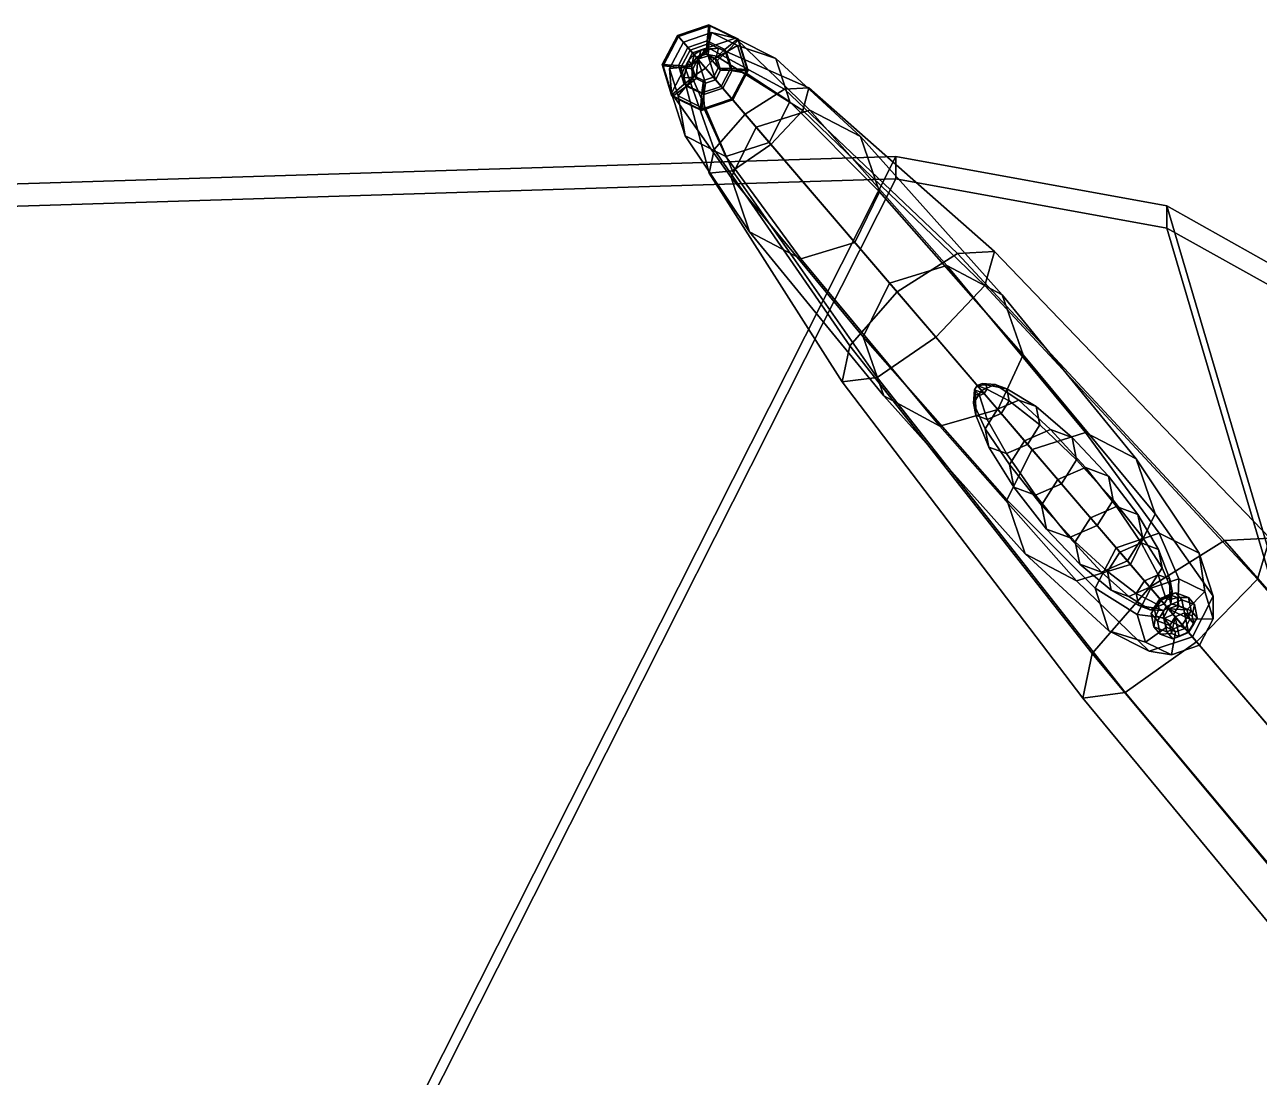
# Model space of a CAD drawing. Header units: metres. Extents: x -10 to 10, y -2.5 to 10.2.
# Drawn here: x -1.772 to -0.807, y -0.061 to 0.762 of the extents above; entities that cross this region are included whole.
import ezdxf

# ---------------------------------------------------------------- set-up
doc = ezdxf.new("R2010")
doc.units = ezdxf.units.M
doc.layers.add('LEG$C', color=11, linetype='CONTINUOUS')
doc.layers.add('WINGFRNT', color=16, linetype='CONTINUOUS')

msp = doc.modelspace()

# ---------------------------------------------------------------- linework, layer by layer
at = {"layer": 'LEG$C', "color": 11}
for points in [[(-1.2536, 0.744308, -0.810785), (-1.26101, 0.73029, -0.811097), (-1.27372, 0.73085, -0.79222), (-1.26165, 0.753716, -0.791679)], [(-1.26165, 0.753716, -0.791679), (-1.27372, 0.73085, -0.79222), (-1.27297, 0.729976, -0.770118), (-1.26091, 0.752849, -0.769563)], [(-1.23861, 0.749467, -0.811097), (-1.2536, 0.744308, -0.810785), (-1.26165, 0.753716, -0.791679), (-1.2372, 0.762111, -0.792219)], [(-1.2372, 0.762111, -0.792219), (-1.26165, 0.753716, -0.791679), (-1.26091, 0.752849, -0.769563), (-1.23645, 0.761236, -0.770117)], [(-1.23645, 0.761236, -0.770117), (-1.26091, 0.752849, -0.769563), (-1.25188, 0.742297, -0.753759), (-1.23713, 0.747355, -0.754095)], [(-1.23936, 0.73917, -0.819854), (-1.23518, 0.755892, -0.863624), (-1.25708, 0.748376, -0.863134), (-1.24696, 0.736551, -0.819702)], [(-1.23518, 0.755892, -0.863624), (-1.21633, 0.751479, -0.972915), (-1.25004, 0.74015, -0.971858), (-1.25708, 0.748376, -0.863134)], [(-1.23234, 0.735725, -0.820302), (-1.21493, 0.745942, -0.864969), (-1.23518, 0.755892, -0.863624), (-1.23936, 0.73917, -0.819854)], [(-1.22478, 0.742703, -0.811929), (-1.23861, 0.749467, -0.811097), (-1.2372, 0.762111, -0.792219), (-1.21466, 0.751095, -0.793553)], [(-1.21466, 0.751095, -0.793553), (-1.2372, 0.762111, -0.792219), (-1.23645, 0.761236, -0.770117), (-1.21391, 0.75022, -0.771452)], [(-1.21391, 0.75022, -0.771452), (-1.23645, 0.761236, -0.770117), (-1.23713, 0.747355, -0.754095), (-1.22355, 0.740712, -0.754898)], [(-1.21493, 0.745942, -0.864969), (-1.18485, 0.735718, -0.975867), (-1.21633, 0.751479, -0.972915), (-1.23518, 0.755892, -0.863624)], [(-1.26091, 0.752849, -0.769563), (-1.27297, 0.729976, -0.770118), (-1.25915, 0.728508, -0.754095), (-1.25188, 0.742297, -0.753759)], [(-1.24696, 0.736551, -0.819702), (-1.25708, 0.748376, -0.863134), (-1.26789, 0.727898, -0.863624), (-1.25072, 0.729448, -0.819854)], [(-1.25708, 0.748376, -0.863134), (-1.25004, 0.74015, -0.971858), (-1.26644, 0.708589, -0.972916), (-1.26789, 0.727898, -0.863624)], [(-1.24696, 0.736551, -0.819702), (-1.25072, 0.729448, -0.819854), (-1.26101, 0.73029, -0.811097), (-1.2536, 0.744308, -0.810785)], [(-1.23936, 0.73917, -0.819854), (-1.24696, 0.736551, -0.819702), (-1.2536, 0.744308, -0.810785), (-1.23861, 0.749467, -0.811097)], [(-1.23713, 0.747355, -0.754095), (-1.25188, 0.742297, -0.753759), (-1.24575, 0.73513, -0.748049), (-1.23782, 0.737849, -0.748228)], [(-1.21633, 0.751479, -0.972915), (-1.15835, 0.695246, -1.18824), (-1.20014, 0.681851, -1.18608), (-1.25004, 0.74015, -0.971858)], [(-1.22974, 0.743769, -0.767648), (-1.23619, 0.743303, -0.778872), (-1.24351, 0.742219, -0.771571), (-1.24028, 0.74246, -0.76594)], [(-1.23122, 0.737494, -0.756434), (-1.22974, 0.743769, -0.767648), (-1.24028, 0.74246, -0.76594), (-1.24101, 0.739303, -0.760312)], [(-1.23234, 0.735725, -0.820302), (-1.23936, 0.73917, -0.819854), (-1.23861, 0.749467, -0.811097), (-1.22478, 0.742703, -0.811929)], [(-1.22355, 0.740712, -0.754898), (-1.23713, 0.747355, -0.754095), (-1.23782, 0.737849, -0.748228), (-1.23051, 0.734277, -0.74866)], [(-1.17805, 0.711707, -0.80831), (-1.23619, 0.743303, -0.778872), (-1.22974, 0.743769, -0.767648), (-1.15914, 0.712677, -0.775834)], [(-1.22997, 0.728195, -0.820852), (-1.20812, 0.724269, -0.866531), (-1.21493, 0.745942, -0.864969), (-1.23234, 0.735725, -0.820302)], [(-1.15914, 0.712677, -0.775834), (-1.22974, 0.743769, -0.767648), (-1.23122, 0.737494, -0.756434), (-1.16373, 0.694974, -0.743696)], [(-1.22018, 0.727938, -0.812859), (-1.22478, 0.742703, -0.811929), (-1.21466, 0.751095, -0.793553), (-1.20724, 0.727105, -0.794937)], [(-1.20651, 0.726258, -0.772789), (-1.21391, 0.75022, -0.771452), (-1.22355, 0.740712, -0.754898), (-1.21908, 0.726265, -0.755704)], [(-1.18485, 0.735718, -0.975867), (-1.11858, 0.674551, -1.1942), (-1.15835, 0.695246, -1.18824), (-1.21633, 0.751479, -0.972915)], [(-1.20812, 0.724269, -0.866531), (-1.17387, 0.701878, -0.979354), (-1.18485, 0.735718, -0.975867), (-1.21493, 0.745942, -0.864969)], [(-1.20724, 0.727105, -0.794937), (-1.21466, 0.751095, -0.793553), (-1.21391, 0.75022, -0.771452), (-1.20651, 0.726258, -0.772789)], [(-1.25004, 0.74015, -0.971858), (-1.20014, 0.681851, -1.18608), (-1.21982, 0.642635, -1.18825), (-1.26644, 0.708589, -0.972916)], [(-1.25188, 0.742297, -0.753759), (-1.25915, 0.728508, -0.754095), (-1.24966, 0.727713, -0.748228), (-1.24575, 0.73513, -0.748049)], [(-1.2553, 0.726952, -0.778872), (-1.25675, 0.720645, -0.767648), (-1.25383, 0.730857, -0.765941), (-1.2531, 0.734015, -0.771571)], [(-1.24679, 0.736347, -0.783525), (-1.2553, 0.726952, -0.778872), (-1.2531, 0.734015, -0.771571), (-1.24882, 0.738719, -0.773901)], [(-1.23306, 0.664626, -0.808311), (-1.2553, 0.726952, -0.778872), (-1.24679, 0.736347, -0.783525), (-1.20887, 0.692045, -0.821861)], [(-1.25383, 0.730857, -0.765941), (-1.2506, 0.731099, -0.760312), (-1.2531, 0.734015, -0.771571)], [(-1.2506, 0.731099, -0.760312), (-1.24882, 0.738719, -0.773901), (-1.2531, 0.734015, -0.771571)], [(-1.24529, 0.734597, -0.75798), (-1.24351, 0.742219, -0.771571), (-1.24882, 0.738719, -0.773901), (-1.2506, 0.731099, -0.760312)], [(-1.25032, 0.721143, -0.756435), (-1.23976, 0.728129, -0.75179), (-1.24529, 0.734597, -0.75798), (-1.2506, 0.731099, -0.760312)], [(-1.24966, 0.727713, -0.748228), (-1.24726, 0.719944, -0.748661), (-1.24575, 0.73513, -0.748049)], [(-1.23619, 0.743303, -0.778872), (-1.24679, 0.736347, -0.783525), (-1.24882, 0.738719, -0.773901), (-1.24351, 0.742219, -0.771571)], [(-1.23995, 0.716373, -0.749094), (-1.24575, 0.73513, -0.748049), (-1.24726, 0.719944, -0.748661)], [(-1.20887, 0.692045, -0.821861), (-1.24679, 0.736347, -0.783525), (-1.23619, 0.743303, -0.778872), (-1.17805, 0.711707, -0.80831)], [(-1.24575, 0.73513, -0.748049), (-1.23995, 0.716373, -0.749094), (-1.23202, 0.719091, -0.749272), (-1.23782, 0.737849, -0.748228)], [(-1.24101, 0.739303, -0.760312), (-1.24028, 0.74246, -0.76594), (-1.24529, 0.734597, -0.75798)], [(-1.24351, 0.742219, -0.771571), (-1.24529, 0.734597, -0.75798), (-1.24028, 0.74246, -0.76594)], [(-1.23976, 0.728129, -0.75179), (-1.23122, 0.737494, -0.756434), (-1.24101, 0.739303, -0.760312), (-1.24529, 0.734597, -0.75798)], [(-1.16373, 0.694974, -0.743696), (-1.23122, 0.737494, -0.756434), (-1.23976, 0.728129, -0.75179), (-1.18862, 0.668383, -0.730485)], [(-1.23051, 0.734277, -0.74866), (-1.23782, 0.737849, -0.748228), (-1.22811, 0.726507, -0.749094)], [(-1.23782, 0.737849, -0.748228), (-1.23202, 0.719091, -0.749272), (-1.22811, 0.726507, -0.749094)], [(-1.22997, 0.728195, -0.820852), (-1.23234, 0.735725, -0.820302), (-1.22478, 0.742703, -0.811929), (-1.22018, 0.727938, -0.812859)], [(-1.21908, 0.726265, -0.755704), (-1.22355, 0.740712, -0.754898), (-1.23051, 0.734277, -0.74866), (-1.22811, 0.726507, -0.749094)], [(-1.17387, 0.701878, -0.979354), (-1.10377, 0.63147, -1.20118), (-1.11858, 0.674551, -1.1942), (-1.18485, 0.735718, -0.975867)], [(-1.26101, 0.73029, -0.811097), (-1.25646, 0.715583, -0.81193), (-1.26632, 0.706885, -0.793555), (-1.27372, 0.73085, -0.79222)], [(-1.27372, 0.73085, -0.79222), (-1.26632, 0.706885, -0.793555), (-1.26557, 0.70601, -0.771453), (-1.27297, 0.729976, -0.770118)], [(-1.27297, 0.729976, -0.770118), (-1.26557, 0.70601, -0.771453), (-1.25469, 0.714058, -0.754898), (-1.25915, 0.728508, -0.754095)], [(-1.25072, 0.729448, -0.819854), (-1.26789, 0.727898, -0.863624), (-1.26119, 0.706352, -0.86497), (-1.2484, 0.721975, -0.820302)], [(-1.26789, 0.727898, -0.863624), (-1.26644, 0.708589, -0.972916), (-1.25572, 0.675063, -0.975869), (-1.26119, 0.706352, -0.86497)], [(-1.25072, 0.729448, -0.819854), (-1.2484, 0.721975, -0.820302), (-1.25646, 0.715583, -0.81193), (-1.26101, 0.73029, -0.811097)], [(-1.25915, 0.728508, -0.754095), (-1.25469, 0.714058, -0.754898), (-1.24726, 0.719944, -0.748661), (-1.24966, 0.727713, -0.748228)], [(-1.25675, 0.720645, -0.767648), (-1.25032, 0.721143, -0.756435), (-1.2506, 0.731099, -0.760312), (-1.25383, 0.730857, -0.765941)], [(-1.23694, 0.646095, -0.775836), (-1.25675, 0.720645, -0.767648), (-1.2553, 0.726952, -0.778872), (-1.23306, 0.664626, -0.808311)], [(-1.18862, 0.668383, -0.730485), (-1.23976, 0.728129, -0.75179), (-1.25032, 0.721143, -0.756435), (-1.21874, 0.647894, -0.743698)], [(-1.23368, 0.721033, -0.821107), (-1.21881, 0.703661, -0.867238), (-1.20812, 0.724269, -0.866531), (-1.22997, 0.728195, -0.820852)], [(-1.23368, 0.721033, -0.821107), (-1.22997, 0.728195, -0.820852), (-1.22018, 0.727938, -0.812859), (-1.22755, 0.713865, -0.813275)], [(-1.22635, 0.712473, -0.756037), (-1.21908, 0.726265, -0.755704), (-1.22811, 0.726507, -0.749094), (-1.23202, 0.719091, -0.749272)], [(-1.22755, 0.713865, -0.813275), (-1.22018, 0.727938, -0.812859), (-1.20724, 0.727105, -0.794937), (-1.21928, 0.704209, -0.795525)], [(-1.21857, 0.703382, -0.773341), (-1.20651, 0.726258, -0.772789), (-1.21908, 0.726265, -0.755704), (-1.22635, 0.712473, -0.756037)], [(-1.21928, 0.704209, -0.795525), (-1.20724, 0.727105, -0.794937), (-1.20651, 0.726258, -0.772789), (-1.21857, 0.703382, -0.773341)], [(-1.25646, 0.715583, -0.81193), (-1.24259, 0.708762, -0.81286), (-1.24376, 0.695844, -0.794938), (-1.26632, 0.706885, -0.793555)], [(-1.2484, 0.721975, -0.820302), (-1.26119, 0.706352, -0.86497), (-1.24082, 0.696275, -0.866531), (-1.24133, 0.718473, -0.820853)], [(-1.21874, 0.647894, -0.743698), (-1.25032, 0.721143, -0.756435), (-1.25675, 0.720645, -0.767648), (-1.23694, 0.646095, -0.775836)], [(-1.2484, 0.721975, -0.820302), (-1.24133, 0.718473, -0.820853), (-1.24259, 0.708762, -0.81286), (-1.25646, 0.715583, -0.81193)], [(-1.25469, 0.714058, -0.754898), (-1.2411, 0.707418, -0.755704), (-1.23995, 0.716373, -0.749094), (-1.24726, 0.719944, -0.748661)], [(-1.24133, 0.718473, -0.820853), (-1.23368, 0.721033, -0.821107), (-1.22755, 0.713865, -0.813275), (-1.24259, 0.708762, -0.81286)], [(-1.24133, 0.718473, -0.820853), (-1.24082, 0.696275, -0.866531), (-1.21881, 0.703661, -0.867238), (-1.23368, 0.721033, -0.821107)], [(-1.2411, 0.707418, -0.755704), (-1.22635, 0.712473, -0.756037), (-1.23202, 0.719091, -0.749272), (-1.23995, 0.716373, -0.749094)], [(-1.21881, 0.703661, -0.867238), (-1.19, 0.670005, -0.980954), (-1.17387, 0.701878, -0.979354), (-1.20812, 0.724269, -0.866531)], [(-1.26644, 0.708589, -0.972916), (-1.21982, 0.642635, -1.18825), (-1.20552, 0.600147, -1.19421), (-1.25572, 0.675063, -0.975869)], [(-1.26632, 0.706885, -0.793555), (-1.24376, 0.695844, -0.794938), (-1.24304, 0.694997, -0.77279), (-1.26557, 0.70601, -0.771453)], [(-1.26557, 0.70601, -0.771453), (-1.24304, 0.694997, -0.77279), (-1.2411, 0.707418, -0.755704), (-1.25469, 0.714058, -0.754898)], [(-1.26119, 0.706352, -0.86497), (-1.25572, 0.675063, -0.975869), (-1.22398, 0.658988, -0.979355), (-1.24082, 0.696275, -0.866531)], [(-1.24259, 0.708762, -0.81286), (-1.22755, 0.713865, -0.813275), (-1.21928, 0.704209, -0.795525), (-1.24376, 0.695844, -0.794938)], [(-1.24304, 0.694997, -0.77279), (-1.21857, 0.703382, -0.773341), (-1.22635, 0.712473, -0.756037), (-1.2411, 0.707418, -0.755704)], [(-1.08995, 0.553104, -0.844374), (-1.20887, 0.692045, -0.821861), (-1.17805, 0.711707, -0.80831), (-1.04267, 0.583159, -0.823887)], [(-1.04267, 0.583159, -0.823887), (-1.17805, 0.711707, -0.80831), (-1.15914, 0.712677, -0.775834), (-1.01385, 0.584821, -0.774644)], [(-1.01385, 0.584821, -0.774644), (-1.15914, 0.712677, -0.775834), (-1.16373, 0.694974, -0.743696), (-1.02135, 0.558239, -0.725613)], [(-1.24376, 0.695844, -0.794938), (-1.21928, 0.704209, -0.795525), (-1.21857, 0.703382, -0.773341), (-1.24304, 0.694997, -0.77279)], [(-1.24082, 0.696275, -0.866531), (-1.22398, 0.658988, -0.979355), (-1.19, 0.670005, -0.980954), (-1.21881, 0.703661, -0.867238)], [(-1.19, 0.670005, -0.980954), (-1.12295, 0.591661, -1.20437), (-1.10377, 0.63147, -1.20118), (-1.17387, 0.701878, -0.979354)], [(-1.12695, 0.511028, -0.823889), (-1.23306, 0.664626, -0.808311), (-1.20887, 0.692045, -0.821861), (-1.08995, 0.553104, -0.844374)], [(-1.15835, 0.695246, -1.18824), (-1.05103, 0.573846, -1.51825), (-1.0958, 0.559944, -1.51534), (-1.20014, 0.681851, -1.18608)], [(-1.02135, 0.558239, -0.725613), (-1.16373, 0.694974, -0.743696), (-1.18862, 0.668383, -0.730485), (-1.05976, 0.51782, -0.705355)], [(-1.11858, 0.674551, -1.1942), (-1.0079, 0.550885, -1.52621), (-1.05103, 0.573846, -1.51825), (-1.15835, 0.695246, -1.18824)], [(-1.20014, 0.681851, -1.18608), (-1.0958, 0.559944, -1.51534), (-1.11644, 0.517858, -1.51825), (-1.21982, 0.642635, -1.18825)], [(-1.25572, 0.675063, -0.975869), (-1.20552, 0.600147, -1.19421), (-1.16524, 0.578858, -1.20118), (-1.22398, 0.658988, -0.979355)], [(-1.22398, 0.658988, -0.979355), (-1.16524, 0.578858, -1.20118), (-1.12295, 0.591661, -1.20437), (-1.19, 0.670005, -0.980954)], [(-1.05976, 0.51782, -0.705355), (-1.18862, 0.668383, -0.730485), (-1.21874, 0.647894, -0.743698), (-1.10562, 0.486108, -0.725615)], [(-1.10377, 0.63147, -1.20118), (-0.99125, 0.504004, -1.53541), (-1.0079, 0.550885, -1.52621), (-1.11858, 0.674551, -1.1942)], [(-1.13304, 0.482812, -0.774646), (-1.23694, 0.646095, -0.775836), (-1.23306, 0.664626, -0.808311), (-1.12695, 0.511028, -0.823889)], [(-1.10562, 0.486108, -0.725615), (-1.21874, 0.647894, -0.743698), (-1.23694, 0.646095, -0.775836), (-1.13304, 0.482812, -0.774646)], [(-1.21982, 0.642635, -1.18825), (-1.11644, 0.517858, -1.51825), (-1.10041, 0.471705, -1.52621), (-1.20552, 0.600147, -1.19421)], [(-1.12295, 0.591661, -1.20437), (-1.01127, 0.46119, -1.53958), (-0.99125, 0.504004, -1.53541), (-1.10377, 0.63147, -1.20118)], [(-1.20552, 0.600147, -1.19421), (-1.10041, 0.471705, -1.52621), (-1.05667, 0.448016, -1.53541), (-1.16524, 0.578858, -1.20118)], [(-1.16524, 0.578858, -1.20118), (-1.05667, 0.448016, -1.53541), (-1.01127, 0.46119, -1.53958), (-1.12295, 0.591661, -1.20437)], [(-0.892345, 0.322215, -0.865705), (-1.08995, 0.553104, -0.844374), (-1.04267, 0.583159, -0.823887), (-0.83401, 0.358694, -0.840456)], [(-0.83401, 0.358694, -0.840456), (-1.04267, 0.583159, -0.823887), (-1.01385, 0.584821, -0.774644), (-0.798369, 0.36039, -0.779982)], [(-0.798369, 0.36039, -0.779982), (-1.01385, 0.584821, -0.774644), (-1.02135, 0.558239, -0.725613), (-0.808079, 0.328392, -0.720177)], [(-1.05103, 0.573846, -1.51825), (-0.942606, 0.443183, -1.85218), (-0.984374, 0.429767, -1.85005), (-1.0958, 0.559944, -1.51534)], [(-1.0079, 0.550885, -1.52621), (-0.902902, 0.422564, -1.85801), (-0.942606, 0.443183, -1.85218), (-1.05103, 0.573846, -1.51825)], [(-0.937393, 0.270211, -0.840458), (-1.12695, 0.511028, -0.823889), (-1.08995, 0.553104, -0.844374), (-0.892345, 0.322215, -0.865705)], [(-1.0958, 0.559944, -1.51534), (-0.984374, 0.429767, -1.85005), (-1.00408, 0.390571, -1.85218), (-1.11644, 0.517858, -1.51825)], [(-0.808079, 0.328392, -0.720177), (-1.02135, 0.558239, -0.725613), (-1.05976, 0.51782, -0.705355), (-0.855676, 0.279367, -0.695605)], [(-0.99125, 0.504004, -1.53541), (-0.888216, 0.379633, -1.86472), (-0.902902, 0.422564, -1.85801), (-1.0079, 0.550885, -1.52621)], [(-1.11644, 0.517858, -1.51825), (-1.00408, 0.390571, -1.85218), (-0.989836, 0.348159, -1.85801), (-1.10041, 0.471705, -1.52621)], [(-0.855676, 0.279367, -0.695605), (-1.05976, 0.51782, -0.705355), (-1.10562, 0.486108, -0.725615), (-0.911462, 0.23991, -0.720179)], [(-0.944574, 0.235258, -0.779985), (-1.13304, 0.482812, -0.774646), (-1.12695, 0.511028, -0.823889), (-0.937393, 0.270211, -0.840458)], [(-1.01127, 0.46119, -1.53958), (-0.907474, 0.339917, -1.86775), (-0.888216, 0.379633, -1.86472), (-0.99125, 0.504004, -1.53541)], [(-0.911462, 0.23991, -0.720179), (-1.10562, 0.486108, -0.725615), (-1.13304, 0.482812, -0.774646), (-0.944574, 0.235258, -0.779985)], [(-1.02396, 0.476038, -2.44485), (-1.02723, 0.479861, -2.46572), (-1.02942, 0.476405, -2.46671), (-1.03026, 0.466084, -2.44768)], [(-1.03026, 0.466084, -2.44768), (-1.02942, 0.476405, -2.46671), (-1.02877, 0.473146, -2.46908), (-1.02837, 0.456701, -2.45453)], [(-1.01142, 0.461381, -2.41446), (-1.02396, 0.476038, -2.44485), (-1.03026, 0.466084, -2.44768), (-1.02107, 0.446128, -2.41882)], [(-1.02723, 0.479861, -2.46572), (-1.01971, 0.477082, -2.47146), (-1.0219, 0.473626, -2.47244), (-1.02942, 0.476405, -2.46671)], [(-1.02877, 0.473146, -2.46908), (-1.02942, 0.476405, -2.46671), (-1.02565, 0.471997, -2.47146)], [(-1.02942, 0.476405, -2.46671), (-1.0219, 0.473626, -2.47244), (-1.02565, 0.471997, -2.47146)], [(-1.01316, 0.480726, -2.44768), (-1.02348, 0.48149, -2.46671), (-1.02723, 0.479861, -2.46572), (-1.02396, 0.476038, -2.44485)], [(-1.02348, 0.48149, -2.46671), (-1.02036, 0.480338, -2.46908), (-1.02723, 0.479861, -2.46572)], [(-1.01971, 0.477082, -2.47146), (-1.02723, 0.479861, -2.46572), (-1.02036, 0.480338, -2.46908)], [(-1.0194, 0.453389, -2.46137), (-1.02565, 0.471997, -2.47146), (-1.0219, 0.473626, -2.47244), (-1.0086, 0.458086, -2.4642)], [(-0.994859, 0.468561, -2.41882), (-1.01316, 0.480726, -2.44768), (-1.02396, 0.476038, -2.44485), (-1.01142, 0.461381, -2.41446)], [(-1.00418, 0.477408, -2.45453), (-1.02036, 0.480338, -2.46908), (-1.02348, 0.48149, -2.46671), (-1.01316, 0.480726, -2.44768)], [(-1.0086, 0.458086, -2.4642), (-1.0219, 0.473626, -2.47244), (-1.01971, 0.477082, -2.47146), (-1.00229, 0.468031, -2.46137)], [(-1.00229, 0.468031, -2.46137), (-1.01971, 0.477082, -2.47146), (-1.02036, 0.480338, -2.46908), (-1.00418, 0.477408, -2.45453)], [(-0.9811, 0.463473, -2.42932), (-1.00418, 0.477408, -2.45453), (-1.01316, 0.480726, -2.44768), (-0.994859, 0.468561, -2.41882)], [(-0.978211, 0.44911, -2.43979), (-1.00229, 0.468031, -2.46137), (-1.00418, 0.477408, -2.45453), (-0.9811, 0.463473, -2.42932)], [(-1.10041, 0.471705, -1.52621), (-0.989836, 0.348159, -1.85801), (-0.949687, 0.327021, -1.86472), (-1.05667, 0.448016, -1.53541)], [(-1.02107, 0.446128, -2.41882), (-1.03026, 0.466084, -2.44768), (-1.02837, 0.456701, -2.45453), (-1.01817, 0.431748, -2.42932)], [(-1.02837, 0.456701, -2.45453), (-1.02877, 0.473146, -2.46908), (-1.02565, 0.471997, -2.47146), (-1.0194, 0.453389, -2.46137)], [(-0.970003, 0.445531, -2.38519), (-0.994859, 0.468561, -2.41882), (-1.01142, 0.461381, -2.41446), (-0.99032, 0.436727, -2.37984)], [(-0.987876, 0.433873, -2.44412), (-1.0086, 0.458086, -2.4642), (-1.00229, 0.468031, -2.46137), (-0.978211, 0.44911, -2.43979)], [(-0.953123, 0.439289, -2.39807), (-0.9811, 0.463473, -2.42932), (-0.994859, 0.468561, -2.41882), (-0.970003, 0.445531, -2.38519)], [(-1.05667, 0.448016, -1.53541), (-0.949687, 0.327021, -1.86472), (-0.907474, 0.339917, -1.86775), (-1.01127, 0.46119, -1.53958)], [(-1.01817, 0.431748, -2.42932), (-1.02837, 0.456701, -2.45453), (-1.0194, 0.453389, -2.46137), (-1.00442, 0.426677, -2.4398)], [(-0.99032, 0.436727, -2.37984), (-1.01142, 0.461381, -2.41446), (-1.02107, 0.446128, -2.41882), (-1.00215, 0.418013, -2.38519)], [(-1.00442, 0.426677, -2.4398), (-1.0194, 0.453389, -2.46137), (-1.0086, 0.458086, -2.4642), (-0.987876, 0.433873, -2.44412)], [(-0.949583, 0.421673, -2.41091), (-0.978211, 0.44911, -2.43979), (-0.9811, 0.463473, -2.42932), (-0.953123, 0.439289, -2.39807)], [(-1.00215, 0.418013, -2.38519), (-1.02107, 0.446128, -2.41882), (-1.01817, 0.431748, -2.42932), (-0.998594, 0.400373, -2.39807)], [(-0.942685, 0.4157, -2.34864), (-0.970003, 0.445531, -2.38519), (-0.99032, 0.436727, -2.37984), (-0.964302, 0.406327, -2.34296)], [(-0.96144, 0.402984, -2.41622), (-0.987876, 0.433873, -2.44412), (-0.978211, 0.44911, -2.43979), (-0.949583, 0.421673, -2.41091)], [(-0.924724, 0.40906, -2.36234), (-0.953123, 0.439289, -2.39807), (-0.970003, 0.445531, -2.38519), (-0.942685, 0.4157, -2.34864)], [(-0.964302, 0.406327, -2.34296), (-0.99032, 0.436727, -2.37984), (-1.00215, 0.418013, -2.38519), (-0.9769, 0.386416, -2.34864)], [(-0.942606, 0.443183, -1.85218), (-0.884959, 0.364335, -2.0718), (-0.918653, 0.352983, -2.07078), (-0.984374, 0.429767, -1.85005)], [(-0.920951, 0.390307, -2.37602), (-0.949583, 0.421673, -2.41091), (-0.953123, 0.439289, -2.39807), (-0.924724, 0.40906, -2.36234)], [(-0.902902, 0.422564, -1.85801), (-0.853575, 0.348676, -2.07457), (-0.884959, 0.364335, -2.0718), (-0.942606, 0.443183, -1.85218)], [(-0.998594, 0.400373, -2.39807), (-1.01817, 0.431748, -2.42932), (-1.00442, 0.426677, -2.4398), (-0.981735, 0.394155, -2.41091)], [(-0.981735, 0.394155, -2.41091), (-1.00442, 0.426677, -2.4398), (-0.987876, 0.433873, -2.44412), (-0.96144, 0.402984, -2.41622)], [(-0.984374, 0.429767, -1.85005), (-0.918653, 0.352983, -2.07078), (-0.935071, 0.321445, -2.0718), (-1.00408, 0.390571, -1.85218)], [(-0.9769, 0.386416, -2.34864), (-1.00215, 0.418013, -2.38519), (-0.998594, 0.400373, -2.39807), (-0.973113, 0.367646, -2.36234)], [(-0.918428, 0.38527, -2.3091), (-0.942685, 0.4157, -2.34864), (-0.964302, 0.406327, -2.34296), (-0.938733, 0.37645, -2.30378)], [(-0.933568, 0.370418, -2.38167), (-0.96144, 0.402984, -2.41622), (-0.949583, 0.421673, -2.41091), (-0.920951, 0.390307, -2.37602)], [(-0.901557, 0.379037, -2.32197), (-0.924724, 0.40906, -2.36234), (-0.942685, 0.4157, -2.34864), (-0.918428, 0.38527, -2.3091)], [(-0.888216, 0.379633, -1.86472), (-0.842751, 0.315021, -2.07774), (-0.853575, 0.348676, -2.07457), (-0.902902, 0.422564, -1.85801)], [(-0.938733, 0.37645, -2.30378), (-0.964302, 0.406327, -2.34296), (-0.9769, 0.386416, -2.34864), (-0.950581, 0.357751, -2.3091)], [(-0.898005, 0.361407, -2.33483), (-0.920951, 0.390307, -2.37602), (-0.924724, 0.40906, -2.36234), (-0.901557, 0.379037, -2.32197)], [(-0.973113, 0.367646, -2.36234), (-0.998594, 0.400373, -2.39807), (-0.981735, 0.394155, -2.41091), (-0.955167, 0.361023, -2.37602)], [(-0.955167, 0.361023, -2.37602), (-0.981735, 0.394155, -2.41091), (-0.96144, 0.402984, -2.41622), (-0.933568, 0.370418, -2.38167)], [(-1.00408, 0.390571, -1.85218), (-0.935071, 0.321445, -2.0718), (-0.924445, 0.288021, -2.07457), (-0.989836, 0.348159, -1.85801)], [(-0.950581, 0.357751, -2.3091), (-0.9769, 0.386416, -2.34864), (-0.973113, 0.367646, -2.36234), (-0.947027, 0.34012, -2.32197)], [(-0.909851, 0.342706, -2.34016), (-0.933568, 0.370418, -2.38167), (-0.920951, 0.390307, -2.37602), (-0.898005, 0.361407, -2.33483)], [(-0.899181, 0.356766, -2.27331), (-0.918428, 0.38527, -2.3091), (-0.938733, 0.37645, -2.30378), (-0.915733, 0.349577, -2.26897)], [(-0.885429, 0.351688, -2.2838), (-0.901557, 0.379037, -2.32197), (-0.918428, 0.38527, -2.3091), (-0.899181, 0.356766, -2.27331)], [(-0.907474, 0.339917, -1.86775), (-0.858973, 0.283252, -2.07916), (-0.842751, 0.315021, -2.07774), (-0.888216, 0.379633, -1.86472)], [(-0.882535, 0.337317, -2.29428), (-0.898005, 0.361407, -2.33483), (-0.901557, 0.379037, -2.32197), (-0.885429, 0.351688, -2.2838)], [(-0.947027, 0.34012, -2.32197), (-0.973113, 0.367646, -2.36234), (-0.955167, 0.361023, -2.37602), (-0.930157, 0.33389, -2.33483)], [(-0.930157, 0.33389, -2.33483), (-0.955167, 0.361023, -2.37602), (-0.933568, 0.370418, -2.38167), (-0.909851, 0.342706, -2.34016)], [(-0.915733, 0.349577, -2.26897), (-0.938733, 0.37645, -2.30378), (-0.950581, 0.357751, -2.3091), (-0.925392, 0.334333, -2.27331)], [(-0.925392, 0.334333, -2.27331), (-0.950581, 0.357751, -2.3091), (-0.947027, 0.34012, -2.32197), (-0.922497, 0.319963, -2.2838)], [(-0.884959, 0.364335, -2.0718), (-0.869605, 0.328784, -2.18164), (-0.89151, 0.321273, -2.18115), (-0.918653, 0.352983, -2.07078)], [(-0.89219, 0.322069, -2.29862), (-0.909851, 0.342706, -2.34016), (-0.898005, 0.361407, -2.33483), (-0.882535, 0.337317, -2.29428)], [(-0.657388, 0.047691, -0.901943), (-0.892345, 0.322215, -0.865705), (-0.83401, 0.358694, -0.840456), (-0.595219, 0.086405, -0.875011)], [(-0.853575, 0.348676, -2.07457), (-0.849398, 0.318887, -2.18289), (-0.869605, 0.328784, -2.18164), (-0.884959, 0.364335, -2.0718)], [(-0.595219, 0.086405, -0.875011), (-0.83401, 0.358694, -0.840456), (-0.798369, 0.36039, -0.779982), (-0.556468, 0.08725, -0.809727)], [(-0.556468, 0.08725, -0.809727), (-0.798369, 0.36039, -0.779982), (-0.808079, 0.328392, -0.720177), (-0.565111, 0.051223, -0.744055)], [(-0.989836, 0.348159, -1.85801), (-0.924445, 0.288021, -2.07457), (-0.892864, 0.272131, -2.07774), (-0.949687, 0.327021, -1.86472)], [(-0.918653, 0.352983, -2.07078), (-0.89151, 0.321273, -2.18115), (-0.902313, 0.300789, -2.18164), (-0.935071, 0.321445, -2.0718)], [(-0.896556, 0.32717, -2.24579), (-0.915733, 0.349577, -2.26897), (-0.925392, 0.334333, -2.27331), (-0.902861, 0.31722, -2.24862)], [(-0.885752, 0.331862, -2.24862), (-0.899181, 0.356766, -2.27331), (-0.915733, 0.349577, -2.26897), (-0.896556, 0.32717, -2.24579)], [(-0.876775, 0.328546, -2.25546), (-0.885429, 0.351688, -2.2838), (-0.899181, 0.356766, -2.27331), (-0.885752, 0.331862, -2.24862)], [(-0.874885, 0.319165, -2.26231), (-0.882535, 0.337317, -2.29428), (-0.885429, 0.351688, -2.2838), (-0.876775, 0.328546, -2.25546)], [(-0.842751, 0.315021, -2.07774), (-0.842696, 0.297342, -2.18424), (-0.849398, 0.318887, -2.18289), (-0.853575, 0.348676, -2.07457)], [(-0.949687, 0.327021, -1.86472), (-0.892864, 0.272131, -2.07774), (-0.858973, 0.283252, -2.07916), (-0.907474, 0.339917, -1.86775)], [(-0.922497, 0.319963, -2.2838), (-0.947027, 0.34012, -2.32197), (-0.930157, 0.33389, -2.33483), (-0.908745, 0.314884, -2.29428)], [(-0.908745, 0.314884, -2.29428), (-0.930157, 0.33389, -2.33483), (-0.909851, 0.342706, -2.34016), (-0.89219, 0.322069, -2.29862)], [(-0.902861, 0.31722, -2.24862), (-0.925392, 0.334333, -2.27331), (-0.922497, 0.319963, -2.2838), (-0.90097, 0.307839, -2.25546)], [(-0.879761, 0.31356, -2.23801), (-0.885752, 0.331862, -2.24862), (-0.896556, 0.32717, -2.24579), (-0.883512, 0.311928, -2.23703)], [(-0.881191, 0.309217, -2.26514), (-0.89219, 0.322069, -2.29862), (-0.882535, 0.337317, -2.29428), (-0.874885, 0.319165, -2.26231)], [(-0.869605, 0.328784, -2.18164), (-0.87027, 0.307954, -2.22497), (-0.877877, 0.305344, -2.2248), (-0.89151, 0.321273, -2.18115)], [(-0.876642, 0.312406, -2.24039), (-0.876775, 0.328546, -2.25546), (-0.885752, 0.331862, -2.24862), (-0.879761, 0.31356, -2.23801)], [(-0.875986, 0.30915, -2.24277), (-0.874885, 0.319165, -2.26231), (-0.876775, 0.328546, -2.25546), (-0.876642, 0.312406, -2.24039)], [(-0.849398, 0.318887, -2.18289), (-0.863261, 0.304527, -2.22538), (-0.87027, 0.307954, -2.22497), (-0.869605, 0.328784, -2.18164)], [(-0.565111, 0.051223, -0.744055), (-0.808079, 0.328392, -0.720177), (-0.855676, 0.279367, -0.695605), (-0.614805, -0.002068, -0.716737)], [(-0.705237, -0.007756, -0.875013), (-0.937393, 0.270211, -0.840458), (-0.892345, 0.322215, -0.865705), (-0.657388, 0.047691, -0.901943)], [(-0.935071, 0.321445, -2.0718), (-0.902313, 0.300789, -2.18164), (-0.895655, 0.279297, -2.18289), (-0.924445, 0.288021, -2.07457)], [(-0.90097, 0.307839, -2.25546), (-0.922497, 0.319963, -2.2838), (-0.908745, 0.314884, -2.29428), (-0.891992, 0.304523, -2.26231)], [(-0.891992, 0.304523, -2.26231), (-0.908745, 0.314884, -2.29428), (-0.89219, 0.322069, -2.29862), (-0.881191, 0.309217, -2.26514)], [(-0.883512, 0.311928, -2.23703), (-0.896556, 0.32717, -2.24579), (-0.902861, 0.31722, -2.24862), (-0.885703, 0.308475, -2.23801)], [(-0.89151, 0.321273, -2.18115), (-0.877877, 0.305344, -2.2248), (-0.88163, 0.298231, -2.22497), (-0.902313, 0.300789, -2.18164)], [(-0.878176, 0.305694, -2.24375), (-0.881191, 0.309217, -2.26514), (-0.874885, 0.319165, -2.26231), (-0.875986, 0.30915, -2.24277)], [(-0.842696, 0.297342, -2.18424), (-0.860959, 0.297075, -2.2258), (-0.863261, 0.304527, -2.22538), (-0.849398, 0.318887, -2.18289)], [(-0.885703, 0.308475, -2.23801), (-0.902861, 0.31722, -2.24862), (-0.90097, 0.307839, -2.25546), (-0.885044, 0.305214, -2.24039)], [(-0.881928, 0.304064, -2.24277), (-0.891992, 0.304523, -2.26231), (-0.881191, 0.309217, -2.26514), (-0.878176, 0.305694, -2.24375)], [(-0.884528, 0.313116, -2.23079), (-0.888847, 0.306301, -2.23273), (-0.891146, 0.301512, -2.22276), (-0.884106, 0.312622, -2.21959)], [(-0.884106, 0.312622, -2.21959), (-0.891146, 0.301512, -2.22276), (-0.886408, 0.295975, -2.21387), (-0.879367, 0.307086, -2.2107)], [(-0.883512, 0.311928, -2.23703), (-0.885703, 0.308475, -2.23801), (-0.888847, 0.306301, -2.23273), (-0.884528, 0.313116, -2.23079)], [(-0.877128, 0.316331, -2.23273), (-0.884528, 0.313116, -2.23079), (-0.884106, 0.312622, -2.21959), (-0.872041, 0.317863, -2.22276)], [(-0.879761, 0.31356, -2.23801), (-0.883512, 0.311928, -2.23703), (-0.884528, 0.313116, -2.23079), (-0.877128, 0.316331, -2.23273)], [(-0.872041, 0.317863, -2.22276), (-0.884106, 0.312622, -2.21959), (-0.879367, 0.307086, -2.2107), (-0.867304, 0.312326, -2.21387)], [(-0.876642, 0.312406, -2.24039), (-0.879761, 0.31356, -2.23801), (-0.877128, 0.316331, -2.23273), (-0.87098, 0.31406, -2.23742)], [(-0.867304, 0.312326, -2.21387), (-0.879367, 0.307086, -2.2107), (-0.872387, 0.298929, -2.20828), (-0.865114, 0.30209, -2.21019)], [(-0.878176, 0.305694, -2.24375), (-0.875986, 0.30915, -2.24277), (-0.869684, 0.307633, -2.24211), (-0.874003, 0.300818, -2.24405)], [(-0.87098, 0.31406, -2.23742), (-0.877128, 0.316331, -2.23273), (-0.872041, 0.317863, -2.22276), (-0.862016, 0.314158, -2.2304)], [(-0.875986, 0.30915, -2.24277), (-0.876642, 0.312406, -2.24039), (-0.87098, 0.31406, -2.23742), (-0.869684, 0.307633, -2.24211)], [(-0.862016, 0.314158, -2.2304), (-0.872041, 0.317863, -2.22276), (-0.867304, 0.312326, -2.21387), (-0.85728, 0.308624, -2.22151)], [(-0.869684, 0.307633, -2.24211), (-0.87098, 0.31406, -2.23742), (-0.862016, 0.314158, -2.2304), (-0.859906, 0.303683, -2.23804)], [(-0.85728, 0.308624, -2.22151), (-0.867304, 0.312326, -2.21387), (-0.865114, 0.30209, -2.21019), (-0.859071, 0.299858, -2.2148)], [(-0.859906, 0.303683, -2.23804), (-0.862016, 0.314158, -2.2304), (-0.85728, 0.308624, -2.22151), (-0.85517, 0.298149, -2.22915)], [(-0.858973, 0.283252, -2.07916), (-0.853453, 0.276805, -2.18482), (-0.842696, 0.297342, -2.18424), (-0.842751, 0.315021, -2.07774)], [(-0.902313, 0.300789, -2.18164), (-0.88163, 0.298231, -2.22497), (-0.879326, 0.290777, -2.22538), (-0.895655, 0.279297, -2.18289)], [(-0.885044, 0.305214, -2.24039), (-0.90097, 0.307839, -2.25546), (-0.891992, 0.304523, -2.26231), (-0.881928, 0.304064, -2.24277)], [(-0.888847, 0.306301, -2.23273), (-0.887553, 0.299876, -2.23742), (-0.889034, 0.291034, -2.2304), (-0.891146, 0.301512, -2.22276)], [(-0.891146, 0.301512, -2.22276), (-0.889034, 0.291034, -2.2304), (-0.884298, 0.2855, -2.22151), (-0.886408, 0.295975, -2.21387)], [(-0.887553, 0.299876, -2.23742), (-0.881403, 0.297603, -2.24211), (-0.87901, 0.287333, -2.23804), (-0.889034, 0.291034, -2.2304)], [(-0.885703, 0.308475, -2.23801), (-0.885044, 0.305214, -2.24039), (-0.887553, 0.299876, -2.23742), (-0.888847, 0.306301, -2.23273)], [(-0.885044, 0.305214, -2.24039), (-0.881928, 0.304064, -2.24277), (-0.881403, 0.297603, -2.24211), (-0.887553, 0.299876, -2.23742)], [(-0.879367, 0.307086, -2.2107), (-0.886408, 0.295975, -2.21387), (-0.876632, 0.292232, -2.21019), (-0.872387, 0.298929, -2.20828)], [(-0.881928, 0.304064, -2.24277), (-0.878176, 0.305694, -2.24375), (-0.874003, 0.300818, -2.24405), (-0.881403, 0.297603, -2.24211)], [(-0.877877, 0.305344, -2.2248), (-0.860959, 0.297075, -2.2258), (-0.86471, 0.28996, -2.22597), (-0.88163, 0.298231, -2.22497)], [(-0.881403, 0.297603, -2.24211), (-0.874003, 0.300818, -2.24405), (-0.866946, 0.292573, -2.24121), (-0.87901, 0.287333, -2.23804)], [(-0.87027, 0.307954, -2.22497), (-0.863261, 0.304527, -2.22538), (-0.877877, 0.305344, -2.2248)], [(-0.860959, 0.297075, -2.2258), (-0.877877, 0.305344, -2.2248), (-0.863261, 0.304527, -2.22538)], [(-0.874003, 0.300818, -2.24405), (-0.869684, 0.307633, -2.24211), (-0.859906, 0.303683, -2.23804), (-0.866946, 0.292573, -2.24121)], [(-0.872387, 0.298929, -2.20828), (-0.869318, 0.283685, -2.21941), (-0.862041, 0.286841, -2.22131), (-0.865114, 0.30209, -2.21019)], [(-0.866946, 0.292573, -2.24121), (-0.859906, 0.303683, -2.23804), (-0.85517, 0.298149, -2.22915), (-0.86221, 0.287039, -2.23232)], [(-0.859071, 0.299858, -2.2148), (-0.865114, 0.30209, -2.21019), (-0.8578, 0.293543, -2.21941)], [(-0.865114, 0.30209, -2.21019), (-0.862041, 0.286841, -2.22131), (-0.8578, 0.293543, -2.21941)], [(-0.85517, 0.298149, -2.22915), (-0.85728, 0.308624, -2.22151), (-0.859071, 0.299858, -2.2148), (-0.8578, 0.293543, -2.21941)], [(-0.895655, 0.279297, -2.18289), (-0.879326, 0.290777, -2.22538), (-0.872319, 0.287353, -2.2258), (-0.875404, 0.269348, -2.18424)], [(-0.889034, 0.291034, -2.2304), (-0.87901, 0.287333, -2.23804), (-0.874274, 0.281798, -2.22915), (-0.884298, 0.2855, -2.22151)], [(-0.886408, 0.295975, -2.21387), (-0.884298, 0.2855, -2.22151), (-0.87536, 0.285917, -2.2148), (-0.876632, 0.292232, -2.21019)], [(-0.879326, 0.290777, -2.22538), (-0.88163, 0.298231, -2.22497), (-0.872319, 0.287353, -2.2258)], [(-0.88163, 0.298231, -2.22497), (-0.86471, 0.28996, -2.22597), (-0.872319, 0.287353, -2.2258)], [(-0.87901, 0.287333, -2.23804), (-0.866946, 0.292573, -2.24121), (-0.86221, 0.287039, -2.23232), (-0.874274, 0.281798, -2.22915)], [(-0.876632, 0.292232, -2.21019), (-0.87536, 0.285917, -2.2148), (-0.872387, 0.298929, -2.20828)], [(-0.875404, 0.269348, -2.18424), (-0.872319, 0.287353, -2.2258), (-0.86471, 0.28996, -2.22597), (-0.853453, 0.276805, -2.18482)], [(-0.869318, 0.283685, -2.21941), (-0.872387, 0.298929, -2.20828), (-0.87536, 0.285917, -2.2148)], [(-0.853453, 0.276805, -2.18482), (-0.86471, 0.28996, -2.22597), (-0.860959, 0.297075, -2.2258), (-0.842696, 0.297342, -2.18424)], [(-0.86221, 0.287039, -2.23232), (-0.85517, 0.298149, -2.22915), (-0.8578, 0.293543, -2.21941), (-0.862041, 0.286841, -2.22131)], [(-0.924445, 0.288021, -2.07457), (-0.895655, 0.279297, -2.18289), (-0.875404, 0.269348, -2.18424), (-0.892864, 0.272131, -2.07774)], [(-0.892864, 0.272131, -2.07774), (-0.875404, 0.269348, -2.18424), (-0.853453, 0.276805, -2.18482), (-0.858973, 0.283252, -2.07916)], [(-0.884298, 0.2855, -2.22151), (-0.874274, 0.281798, -2.22915), (-0.869318, 0.283685, -2.21941), (-0.87536, 0.285917, -2.2148)], [(-0.874274, 0.281798, -2.22915), (-0.86221, 0.287039, -2.23232), (-0.862041, 0.286841, -2.22131), (-0.869318, 0.283685, -2.21941)], [(-0.614805, -0.002068, -0.716737), (-0.855676, 0.279367, -0.695605), (-0.911462, 0.23991, -0.720179), (-0.675129, -0.042937, -0.744058)], [(-0.712057, -0.045914, -0.80973), (-0.944574, 0.235258, -0.779985), (-0.937393, 0.270211, -0.840458), (-0.705237, -0.007756, -0.875013)], [(-0.675129, -0.042937, -0.744058), (-0.911462, 0.23991, -0.720179), (-0.944574, 0.235258, -0.779985), (-0.712057, -0.045914, -0.80973)]]:
    msp.add_3dface(points, dxfattribs=at)
at = {"layer": 'WINGFRNT', "color": 16}
for points in [[(-1.67163, -0.491473, 1.25128), (-1.091, 0.659013, 0.811037), (-1.80315, 0.636801, 0.819508), (-2.26914, -0.632236, 1.30513)], [(-1.09099, 0.641522, 0.779159), (-1.80315, 0.61931, 0.78763), (-1.80315, 0.636801, 0.819508), (-1.091, 0.659013, 0.811037)], [(-0.634858, -0.205984, 1.14207), (-0.879107, 0.620435, 0.825808), (-1.091, 0.659013, 0.811037), (-1.67163, -0.491473, 1.25128)], [(-0.879105, 0.602945, 0.79393), (-1.09099, 0.641522, 0.779159), (-1.091, 0.659013, 0.811037), (-0.879107, 0.620435, 0.825808)], [(-2.26914, -0.649727, 1.27325), (-1.80315, 0.61931, 0.78763), (-1.09099, 0.641522, 0.779159), (-1.67163, -0.508964, 1.21941)], [(-1.67163, -0.508964, 1.21941), (-1.09099, 0.641522, 0.779159), (-0.879105, 0.602945, 0.79393), (-0.634856, -0.223475, 1.1102)], [(-0.504459, 0.394388, 0.873756), (-0.879105, 0.602945, 0.79393), (-0.879107, 0.620435, 0.825808), (-0.507696, 0.411878, 0.905635)], [(-0.879107, 0.620435, 0.825808), (-0.634858, -0.205984, 1.14207), (-0.36872, -0.16228, 1.12536), (-0.507696, 0.411878, 0.905635)], [(-0.634856, -0.223475, 1.1102), (-0.879105, 0.602945, 0.79393), (-0.504459, 0.394388, 0.873756), (-0.368718, -0.17977, 1.09348)]]:
    msp.add_3dface(points, dxfattribs=at)

doc.saveas('drawing.dxf')
